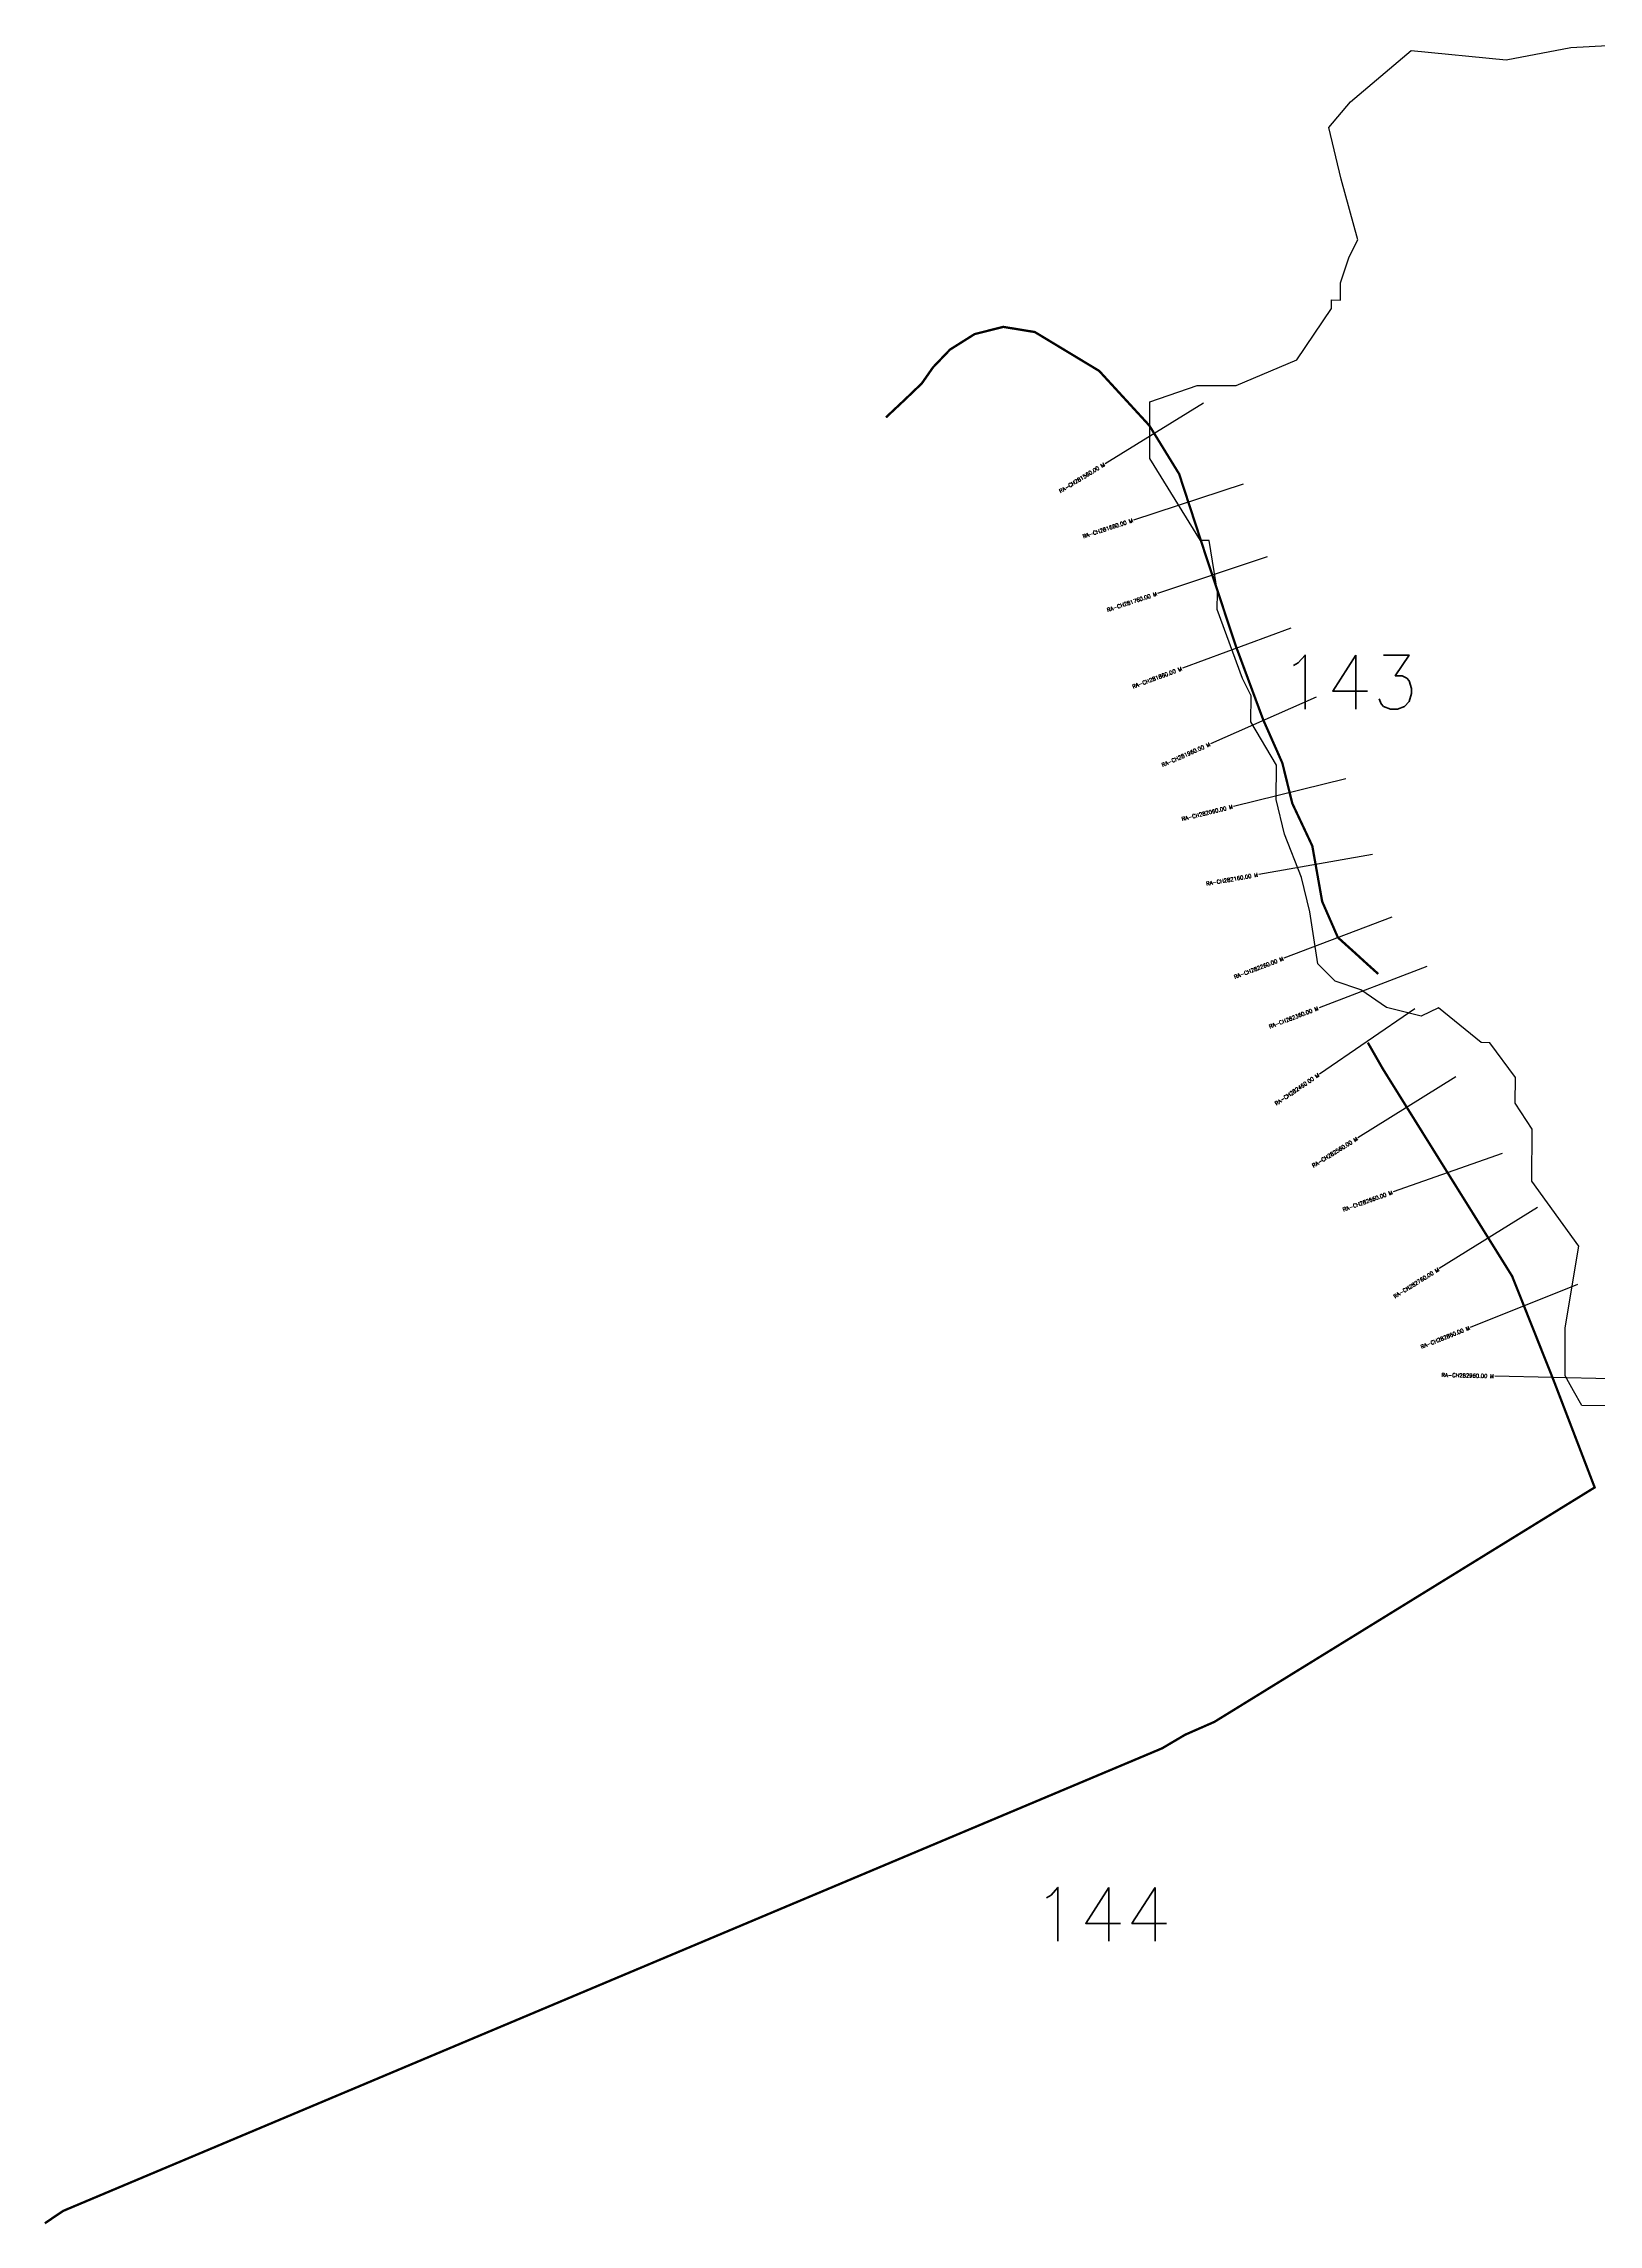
# Model space of a CAD drawing. Header units: metres. Extents: x 285250 to 289239, y 2022131 to 2025005.
# Drawn here: x 285250 to 287269, y 2022131 to 2024963 of the extents above; entities that cross this region are included whole.
import ezdxf
from ezdxf.enums import TextEntityAlignment as Align

# ---------------------------------------------------------------- set-up
doc = ezdxf.new("R2010")
doc.units = ezdxf.units.M
for name, color, linetype in [('CS', 134, 'Continuous'), ('CSMark', 6, 'Continuous'), ('NATURALLY PROTECTED', 3, 'Continuous')]:
    doc.layers.add(name, color=color, linetype=linetype)
doc.styles.get("Standard").update_dxf_attribs({"font": 'simplex.shx'})

msp = doc.modelspace()

# ---------------------------------------------------------------- linework, layer by layer
at = {"color": 6, "flags": 128}
for points in [[(286686.5, 2024497.3), (286748.1, 2024518.8), (286798.6, 2024518.8), (286877.3, 2024551.8), (286922.6, 2024618.6), (286922.6, 2024629.8), (286933.9, 2024629.7), (286934, 2024652.1), (286945.5, 2024685.6), (286956.8, 2024708), (286935.1, 2024786.5), (286918.8, 2024853.8), (286947, 2024887.2), (287025.9, 2024953.8), (287149, 2024941.6), (287233.1, 2024957.8), (287328.4, 2024962.6)], [(287317.6, 2023193.4), (287247.5, 2023194), (287236.7, 2023213.3), (287225.9, 2023232.6), (287225.9, 2023294.9), (287243.5, 2023401.2), (287182.6, 2023485.6), (287183.1, 2023552.8), (287161, 2023586.6), (287161.2, 2023620.2), (287128, 2023665.2), (287116.8, 2023665.3), (287061.2, 2023710.5), (287038.7, 2023699.5), (286994, 2023711), (286960.6, 2023733.7), (286927.1, 2023745.1), (286904.8, 2023767.7), (286894.2, 2023835), (286883.3, 2023879.9), (286861.3, 2023936), (286850.5, 2023980.9), (286850.8, 2024025.7), (286817.7, 2024081.9), (286817.9, 2024115.5), (286806.9, 2024138), (286774, 2024227.8), (286774.2, 2024250.2), (286763.5, 2024317.5), (286752.3, 2024317.6), (286686.5, 2024423.8), (286686.5, 2024497.3)]]:
    msp.add_lwpolyline(points, dxfattribs=at)
at = {"layer": 'CS'}
for p, q in [((286756.2, 2024495.6), (286628.4, 2024417.1)), ((286807.8, 2024390.7), (286665.2, 2024344)), ((286838.9, 2024296), (286696.5, 2024248.7)), ((286869.6, 2024203.5), (286729, 2024151.4)), ((286902.7, 2024114.1), (286765.5, 2024053.4)), ((286940.9, 2024008), (286795.2, 2023972.1)), ((286975.6, 2023909.7), (286827.9, 2023883.6)), ((287000.9, 2023828.4), (286860.7, 2023775)), ((287046.3, 2023764.1), (286906.2, 2023710.6)), ((287030.5, 2023709.2), (286906.7, 2023624.5)), ((287083.9, 2023620.9), (286956.6, 2023541.6)), ((287143.8, 2023521.4), (287002.4, 2023471.4)), ((287189.7, 2023451.2), (287062.4, 2023371.9)), ((287242, 2023351.1), (287102.6, 2023295.6)), ((287284.3, 2023228.6), (287134.3, 2023232.2))]:
    msp.add_line(p, q, dxfattribs=at)
at = {"layer": 'NATURALLY PROTECTED', "const_width": 3, "flags": 128}
for points in [[(286344, 2024477.3), (286368.7, 2024500.5), (286390.5, 2024521.4), (286405.1, 2024542.3), (286427.1, 2024565.3), (286459, 2024585.4), (286496.3, 2024594.8), (286537.2, 2024588.1), (286620.8, 2024537.6), (286685.9, 2024466.7), (286724.6, 2024403.8), (286758.1, 2024301.3), (286798.1, 2024180.7), (286833.7, 2024084.7), (286858.6, 2024028.4), (286871.5, 2023976), (286897.5, 2023920.7), (286910.3, 2023848.6), (286930.7, 2023801.9), (286951.8, 2023782.9), (286967, 2023769), (286983.1, 2023754.5)], [(286969.6, 2023665.3), (286989.1, 2023631.2), (287083.6, 2023479.6), (287156.9, 2023362.1), (287211, 2023226.2), (287264.1, 2023087.7), (286770.4, 2022783.3), (286732.4, 2022766.6), (286702.6, 2022749), (285276.1, 2022148.4), (285251.9, 2022132.2)]]:
    msp.add_lwpolyline(points, dxfattribs=at)

# ---------------------------------------------------------------- texts
at = {"char_height": 70, "attachment_point": 1}
for s, insert in [('143', (286855.1, 2024168.5)), ('144', (286534.3, 2022568.3))]:
    msp.add_mtext_dynamic_manual_height_columns(s, width=95.172, gutter_width=1, heights=[0], dxfattribs=dict(at, insert=insert))
at = {"layer": 'CSMark'}
for s, rotation, p in [('RA-CH281560.00 M', 31.5528, (286627.5, 2024416.6)), ('RA-CH281660.00 M', 18.1213, (286664.3, 2024343.7)), ('RA-CH281760.00 M', 18.3558, (286695.6, 2024248.4)), ('RA-CH281860.00 M', 20.3317, (286728, 2024151.1)), ('RA-CH281960.00 M', 23.855, (286764.6, 2024053)), ('RA-CH282060.00 M', 13.8275, (286794.2, 2023971.9)), ('RA-CH282160.00 M', 10.0422, (286826.9, 2023883.4)), ('RA-CH282260.00 M', 20.8813, (286859.8, 2023774.6)), ('RA-CH282360.00 M', 20.8826, (286905.2, 2023710.2)), ('RA-CH282460.00 M', 34.3755, (286905.9, 2023624)), ('RA-CH282560.00 M', 31.9313, (286955.8, 2023541.1)), ('RA-CH282660.00 M', 19.5034, (287001.5, 2023471)), ('RA-CH282760.00 M', 31.9313, (287061.5, 2023371.3)), ('RA-CH282860.00 M', 21.7175, (287101.7, 2023295.2)), ('RA-CH282960.00 M', 358.6501, (287133.3, 2023232.2))]:
    msp.add_text(s, height=5, rotation=rotation, dxfattribs=at).set_placement(p, align=Align.MIDDLE_RIGHT)

doc.saveas('drawing.dxf')
